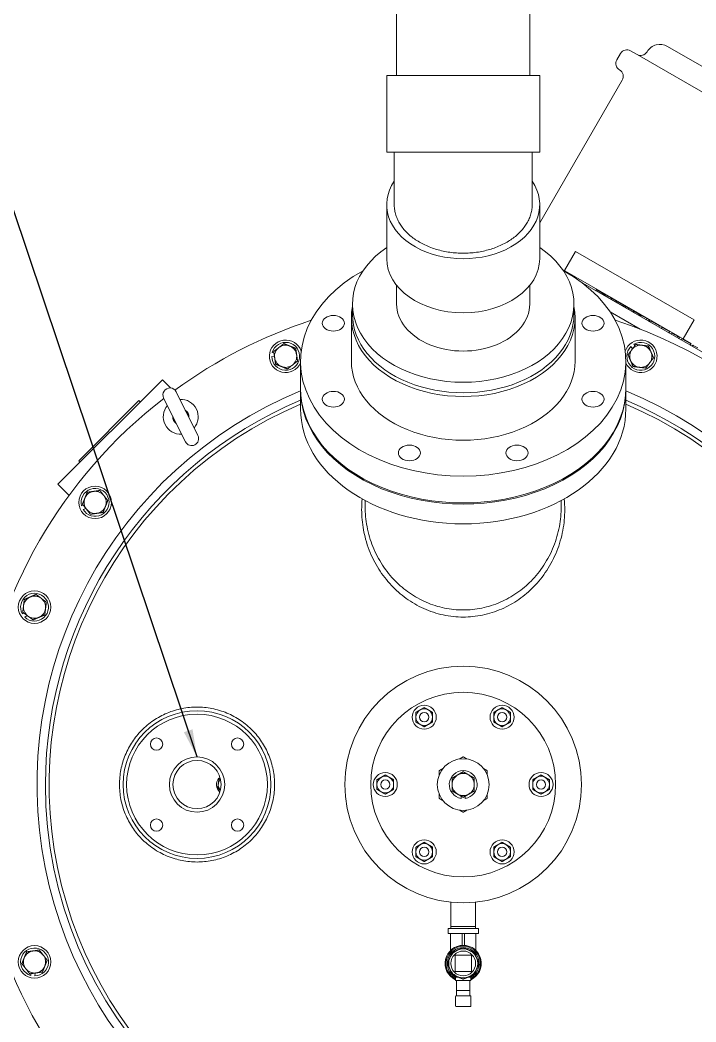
# Model space of a CAD drawing. Header units: inches. Extents: x 12 to 318, y 5 to 204.
# Drawn here: x 39.55 to 62.4, y 141.53 to 175.43 of the extents above; entities that cross this region are included whole.
import ezdxf

# ---------------------------------------------------------------- set-up
doc = ezdxf.new("R2010")
doc.units = ezdxf.units.IN
doc.header["$LTSCALE"] = 9.5
doc.header["$MEASUREMENT"] = 0
doc.layers.add('Symbol (ANSI)', color=7, linetype='Continuous', lineweight=25)
doc.layers.add('Visible', color=7, linetype='Continuous', lineweight=18)
doc.styles.add('MEMCOR Medium', font='arial.ttf')
doc.dimstyles.new('Default (ANSI)$7', dxfattribs={"dimscale": 9.5, "dimtxt": 0.15, "dimasz": 0.098425, "dimexe": 0.125, "dimexo": 0.0625, "dimgap": 0.031496, "dimtad": 0, "dimtih": 1, "dimtoh": 1, "dimdec": 4, "dimzin": 3, "dimdsep": 46, "dimlunit": 5, "dimtxsty": 'MEMCOR Medium', "dimcen": 0.09, "dimdle": 0.393701, "dimclrd": 256, "dimclre": 256, "dimclrt": 256, "dimadec": 0, "dimazin": 1, "dimtfac": 0.8, "dimtofl": 0, "dimtmove": 0, "dimatfit": 3, "dimfxl": 1, "dimfrac": 1, "dimtolj": 1, "dimtzin": 4, "dimlwd": -1, "dimlwe": -1, "dimarcsym": 0})

msp = doc.modelspace()

# ---------------------------------------------------------------- linework, layer by layer
at = {"layer": 'Visible'}
for p, q in [((52.279811, 196.480271), (52.279811, 173.552292)), ((56.779811, 196.480271), (56.779811, 173.552292)), ((59.84977, 174.301711), (59.72477, 174.085205)), ((60.191276, 174.393218), (60.407783, 174.268218)), ((72.690632, 168.042737), (61.432302, 174.542737)), ((72.965151, 167.018218), (60.407783, 174.268218)), ((59.863575, 173.716391), (59.816276, 173.743699)), ((51.942811, 173.552292), (57.116811, 173.552292)), ((51.942811, 173.552292), (51.942811, 170.965292)), ((57.116811, 173.552292), (57.116811, 170.965292)), ((59.907783, 173.402192), (57.116811, 168.568087)), ((51.942811, 170.965292), (57.116811, 170.965292)), ((52.196811, 170.965292), (52.196811, 169.196863)), ((56.862811, 169.196863), (56.862811, 170.965292)), ((51.942811, 167.355495), (51.942811, 169.18478)), ((57.116811, 167.355495), (57.116811, 169.18478)), ((57.956037, 166.951311), (58.331037, 167.60083)), ((58.331037, 167.60083), (62.336405, 165.28833)), ((57.890064, 166.989401), (62.232038, 164.482561)), ((68.641821, 160.709702), (58.572193, 166.523405)), ((52.279811, 165.821073), (52.279811, 166.452702)), ((56.779811, 165.821073), (56.779811, 166.452702)), ((59.007319, 166.272184), (59.013569, 166.283009)), ((59.013569, 166.283009), (59.032319, 166.315485)), ((60.060667, 165.678467), (59.013569, 166.283009)), ((59.032319, 166.315485), (59.26077, 166.183589)), ((59.24202, 166.151113), (59.26077, 166.183589)), ((59.26103, 166.140138), (59.27978, 166.172614)), ((59.27978, 166.172614), (59.341945, 166.136723)), ((50.785311, 165.46752), (50.785311, 165.821073)), ((58.274311, 165.46752), (58.274311, 165.821073)), ((59.323195, 166.104247), (59.341945, 166.136723)), ((59.341945, 166.136723), (59.428493, 166.086754)), ((59.409743, 166.054278), (59.428493, 166.086754)), ((59.428493, 166.086754), (59.511966, 166.038561)), ((59.493216, 166.006085), (59.511966, 166.038561)), ((59.531337, 165.984076), (59.550087, 166.016552)), ((59.550087, 166.016552), (59.733287, 165.910781)), ((59.714537, 165.878305), (59.733287, 165.910781)), ((59.758809, 165.852745), (59.777559, 165.885221)), ((59.777559, 165.885221), (59.845655, 165.845906)), ((59.826905, 165.81343), (59.845655, 165.845906)), ((59.845655, 165.845906), (59.891125, 165.819654)), ((59.891125, 165.819654), (59.936596, 165.793401)), ((59.496651, 165.556656), (60.515278, 164.968551)), ((59.917846, 165.760925), (59.936596, 165.793401)), ((59.936596, 165.793401), (60.004692, 165.754086)), ((59.985942, 165.72161), (60.004692, 165.754086)), ((60.00649, 165.709747), (60.02524, 165.742222)), ((60.02524, 165.742222), (60.079417, 165.710943)), ((60.054417, 165.667642), (60.079417, 165.710943)), ((60.079417, 165.710943), (60.12633, 165.683858)), ((60.10133, 165.640557), (60.12633, 165.683858)), ((60.12633, 165.683858), (60.17787, 165.654101)), ((60.15287, 165.6108), (60.17787, 165.654101)), ((60.17787, 165.654101), (60.22857, 165.62483)), ((60.20357, 165.581529), (60.22857, 165.62483)), ((60.22857, 165.62483), (60.275693, 165.597623)), ((60.250693, 165.554322), (60.275693, 165.597623)), ((60.305965, 165.536844), (60.256943, 165.565147)), ((60.275693, 165.597623), (60.324715, 165.56932)), ((60.299715, 165.526019), (60.324715, 165.56932)), ((60.324715, 165.56932), (60.491539, 165.473005)), ((60.466539, 165.429703), (60.491539, 165.473005)), ((60.491539, 165.473005), (60.550922, 165.43872)), ((50.748561, 163.886252), (50.748561, 165.366757)), ((58.311061, 163.886252), (58.311061, 165.366757)), ((60.532172, 165.406244), (60.472789, 165.440529)), ((60.525922, 165.395419), (60.550922, 165.43872)), ((60.550922, 165.43872), (60.661804, 165.374702)), ((60.661804, 165.374702), (60.742447, 165.328143)), ((60.717447, 165.284842), (60.742447, 165.328143)), ((60.742447, 165.328143), (60.813885, 165.286898)), ((60.788885, 165.243597), (60.813885, 165.286898)), ((60.853873, 165.220509), (60.795135, 165.254422)), ((60.813885, 165.286898), (60.844506, 165.269219)), ((60.825756, 165.236743), (60.844506, 165.269219)), ((60.847623, 165.209684), (60.853873, 165.220509)), ((60.863204, 165.200688), (60.888204, 165.24399)), ((60.888204, 165.24399), (61.038531, 165.157198)), ((61.038531, 165.157198), (61.188859, 165.070407)), ((61.961405, 164.638811), (62.336405, 165.28833)), ((61.163859, 165.027105), (61.188859, 165.070407)), ((61.220647, 164.994319), (61.245647, 165.03762)), ((61.231166, 164.988246), (61.256166, 165.031547)), ((61.245647, 165.03762), (61.256164, 165.031548)), ((61.256166, 165.031547), (61.385456, 164.956901)), ((61.385456, 164.956901), (61.506419, 164.887063)), ((61.481419, 164.843762), (61.506419, 164.887063)), ((61.488869, 164.83946), (61.513869, 164.882762)), ((61.506419, 164.887063), (61.513869, 164.882762)), ((61.559683, 164.798576), (61.584683, 164.841878)), ((61.584683, 164.841878), (61.695565, 164.77786)), ((60.338118, 164.418669), (60.302673, 164.464788)), ((61.695565, 164.77786), (61.776207, 164.731301)), ((61.751207, 164.688), (61.776207, 164.731301)), ((61.776207, 164.731301), (61.847646, 164.690056)), ((61.822646, 164.646755), (61.847646, 164.690056)), ((61.896965, 164.603846), (61.921965, 164.647148)), ((61.921965, 164.647148), (62.072292, 164.560356)), ((62.072292, 164.560356), (62.22262, 164.473565)), ((62.19762, 164.430263), (62.22262, 164.473565)), ((62.200788, 164.428434), (62.232038, 164.482561)), ((48.130431, 164.173839), (48.072757, 164.181386)), ((60.195157, 164.382156), (60.253678, 164.306011)), ((62.26405, 164.39191), (62.28905, 164.435211)), ((62.28421, 164.38027), (62.30921, 164.423571)), ((62.28905, 164.435211), (62.309208, 164.423573)), ((62.30921, 164.423571), (62.461291, 164.335768)), ((48.055161, 164.046931), (48.150384, 164.03447)), ((49.029811, 162.980271), (49.029811, 163.886252)), ((60.029811, 162.980271), (60.029811, 163.886252)), ((40.822081, 159.724467), (44.357615, 163.260001)), ((44.357615, 163.260001), (44.636309, 162.981307)), ((45.559401, 161.370794), (44.823389, 162.8515)), ((49.029811, 162.937845), (49.029811, 162.273165)), ((60.029811, 162.937845), (60.029811, 162.273165)), ((41.529188, 160.516427), (43.565655, 162.552894)), ((43.565655, 162.552894), (43.608082, 162.510468)), ((44.40033, 162.64121), (45.136343, 161.160504)), ((41.529188, 160.516427), (41.571614, 160.474)), ((40.822081, 159.724467), (41.204633, 159.341915)), ((51.214811, 159.169878), (51.214811, 158.964754)), ((57.844811, 159.169878), (57.844811, 158.964754)), ((41.681002, 159.016302), (41.62728, 158.994002)), ((41.679269, 158.868762), (41.767966, 158.905581)), ((39.671413, 155.368579), (39.625294, 155.333134)), ((39.707926, 155.225618), (39.784071, 155.284139)), ((46.264593, 149.773015), (46.276644, 149.760236)), ((54.46201, 149.166404), (54.46201, 149.093822)), ((54.597611, 149.093822), (54.597611, 149.166404)), ((54.111159, 144.755626), (54.111159, 145.578347)), ((54.948462, 144.755626), (54.948462, 145.578643)), ((54.017212, 144.687516), (55.042409, 144.687516)), ((54.017212, 144.687516), (54.017212, 144.516649)), ((54.017212, 144.516649), (54.49044, 144.516649)), ((54.102645, 144.516649), (54.102645, 144.096964)), ((54.948462, 144.755626), (54.111159, 144.755626)), ((54.113287, 144.687516), (54.111159, 144.755626)), ((54.49044, 144.518164), (54.49044, 144.117647)), ((54.569181, 144.117647), (54.569181, 144.518164)), ((54.569181, 144.516649), (55.042409, 144.516649)), ((54.946334, 144.687516), (54.948462, 144.755626)), ((54.956976, 144.516649), (54.956976, 144.096964)), ((55.042409, 144.687516), (55.042409, 144.516649)), ((54.102645, 144.096964), (54.102645, 143.945373)), ((54.25422, 143.230823), (54.25422, 143.782004)), ((54.25422, 143.782004), (54.805401, 143.782004)), ((54.805401, 143.782004), (54.805401, 143.230823)), ((54.956976, 143.945373), (54.956976, 144.096964)), ((39.916243, 143.160892), (39.908696, 143.103218)), ((40.043151, 143.085622), (40.055612, 143.180845)), ((54.805401, 143.230823), (54.25422, 143.230823)), ((54.269681, 143.08379), (54.269681, 143.040913)), ((54.269681, 143.040913), (54.269681, 142.924538)), ((54.269681, 143.040913), (54.373195, 143.040913)), ((54.269681, 142.924538), (54.789941, 142.924538)), ((54.303611, 142.592002), (54.303611, 142.924538)), ((54.686426, 143.040913), (54.789941, 143.040913)), ((54.756011, 142.592002), (54.756011, 142.924538)), ((54.789941, 143.040913), (54.789941, 143.08379)), ((54.789941, 142.924538), (54.789941, 143.040913)), ((54.769061, 142.411311), (54.290561, 142.411311)), ((54.303611, 142.592002), (54.756011, 142.592002)), ((54.303611, 142.592002), (54.303611, 142.411311)), ((54.756011, 142.411311), (54.756011, 142.592002)), ((54.269681, 142.390431), (54.269681, 142.150142)), ((54.269681, 142.150142), (54.269681, 142.068259)), ((54.789941, 142.150142), (54.789941, 142.390431)), ((54.789941, 142.068259), (54.789941, 142.150142)), ((54.769061, 142.047379), (54.290561, 142.047379))]:
    msp.add_line(p, q, dxfattribs=at)
for centre, radius in [((42.08408, 159.110216), 0.551181), ((40.03645, 155.563618), 0.551181), ((54.528402, 149.560271), 4.003725), ((54.529811, 149.560271), 3.125), ((53.212152, 151.840083), 0.406), ((55.844652, 151.840083), 0.406), ((45.529811, 149.560271), 2.5), ((45.529811, 149.560271), 2.38), ((53.212152, 151.840083), 0.15625), ((55.844652, 151.840083), 0.15625), ((44.159791, 150.930291), 0.2085), ((46.89983, 150.930291), 0.2085), ((45.529811, 149.560271), 0.935), ((45.529811, 149.560271), 0.815), ((54.529811, 149.560271), 0.875), ((51.895902, 149.560271), 0.406), ((57.160902, 149.560271), 0.406), ((51.895902, 149.560271), 0.15625), ((57.160902, 149.560271), 0.15625), ((44.159791, 148.190252), 0.2085), ((46.89983, 148.190252), 0.2085), ((53.212152, 147.28046), 0.406), ((55.844652, 147.28046), 0.406), ((53.212152, 147.28046), 0.15625), ((55.844652, 147.28046), 0.15625), ((40.03645, 143.556925), 0.551181), ((54.529811, 143.506413), 0.418652)]:
    msp.add_circle(centre, radius, dxfattribs=at)
for centre, radius, start, end in [((60.066276, 174.176711), 0.25, 60, 150), ((60.532783, 174.484724), 0.25, 240, 330), ((61.182302, 174.109724), 0.5, 60, 150), ((59.941276, 173.960205), 0.25, 150, 240), ((59.691276, 173.527192), 0.25, 330, 60), ((54.529811, 149.560271), 16.53, 108.1149061, 126.1360138), ((54.529811, 149.560271), 16.53, 313.556008, 71.8850939), ((48.526464, 164.053632), 0.551181, 18.020363, 335.9533629), ((48.526464, 164.053632), 0.471351, 180.8144894, 164.2738604), ((60.533157, 164.053632), 0.551181, 204.0466371, 161.979637), ((60.533157, 164.053632), 0.471351, 135.8144894, 119.2738604), ((48.526464, 164.053632), 0.375, 128.1474633, 188.1474633), ((48.526464, 164.053632), 0.375, 68.1474633, 128.1474633), ((48.526464, 164.053632), 0.375, 8.1474633, 68.1474633), ((60.533157, 164.053632), 0.375, 143.1474633, 203.1474633), ((60.533157, 164.053632), 0.375, 83.1474633, 143.1474633), ((60.533157, 164.053632), 0.375, 23.1474633, 83.1474633), ((60.533157, 164.053632), 0.375, 323.1474633, 23.1474633), ((48.526464, 164.053632), 0.375, 188.1474633, 248.1474633), ((48.526464, 164.053632), 0.375, 308.1474633, 8.1474633), ((60.533157, 164.053632), 0.375, 203.1474633, 263.1474633), ((60.533157, 164.053632), 0.375, 263.1474633, 323.1474633), ((48.526464, 164.053632), 0.375, 248.1474633, 308.1474633), ((54.529811, 149.560271), 14.41, 112.4377468, 67.5622532), ((44.611859, 162.746355), 0.23622, 26.4305404, 206.4305404), ((54.529811, 149.560271), 16.53, 127.7631079, 302.8312783), ((54.529811, 149.560271), 14.125, 112.9159597, 180), ((54.529811, 149.560271), 14, 113.1323964, 66.8676036), ((44.979866, 162.006002), 0.590551, 320.0087189, 92.8523619), ((54.529811, 149.560271), 14.125, 0, 67.0840403), ((44.979866, 162.006002), 0.590551, 140.0087189, 272.8523619), ((44.979866, 162.006002), 0.273828, 356.047247, 56.8138338), ((44.979866, 162.006002), 0.25, 7.3188083, 45.5422725), ((44.979866, 162.006002), 0.273828, 176.047247, 236.8138338), ((44.979866, 162.006002), 0.25, 187.3188083, 225.5422725), ((45.347872, 161.265649), 0.23622, 206.4305404, 26.4305404), ((42.08408, 159.110216), 0.471351, 210.8144894, 194.2738604), ((42.08408, 159.110216), 0.375, 98.1474633, 158.1474633), ((42.08408, 159.110216), 0.375, 38.1474633, 98.1474633), ((42.08408, 159.110216), 0.375, 158.1474633, 218.1474633), ((42.08408, 159.110216), 0.375, 338.1474633, 38.1474633), ((42.08408, 159.110216), 0.375, 218.1474633, 278.1474633), ((42.08408, 159.110216), 0.375, 278.1474633, 338.1474633), ((40.03645, 155.563618), 0.471351, 225.8144894, 209.2738604), ((40.03645, 155.563618), 0.375, 113.1474633, 173.1474633), ((40.03645, 155.563618), 0.375, 53.1474633, 113.1474633), ((40.03645, 155.563618), 0.375, 353.1474633, 53.1474633), ((40.03645, 155.563618), 0.375, 173.1474633, 233.1474633), ((40.03645, 155.563618), 0.375, 293.1474633, 353.1474633), ((40.03645, 155.563618), 0.375, 233.1474633, 293.1474633), ((53.212152, 151.840083), 0.2815, 120, 180), ((53.212152, 151.840083), 0.2815, 60, 120), ((53.212152, 151.840083), 0.2815, 0, 60), ((55.844652, 151.840083), 0.2815, 120, 180), ((55.844652, 151.840083), 0.2815, 60, 120), ((55.844652, 151.840083), 0.2815, 0, 60), ((53.212152, 151.840083), 0.2815, 180, 240), ((53.212152, 151.840083), 0.2815, 240, 300), ((53.212152, 151.840083), 0.2815, 300, 0), ((55.844652, 151.840083), 0.2815, 180, 240), ((55.844652, 151.840083), 0.2815, 240, 300), ((55.844652, 151.840083), 0.2815, 300, 0), ((54.529811, 149.560271), 0.471351, 278.2703145, 261.7296855), ((54.529811, 149.560271), 0.375, 120, 180), ((54.529811, 149.560271), 0.375, 60, 120), ((54.529811, 149.560271), 0.375, 0, 60), ((54.529811, 149.560271), 14.125, 180, 0), ((46.529811, 149.560271), 0.34, 141.2653149, 228.4106835), ((46.529811, 149.560271), 0.281, 172.2730598, 222.4416977), ((46.529811, 149.560271), 0.281, 137.5583023, 172.2730598), ((51.895902, 149.560271), 0.2815, 120, 180), ((51.895902, 149.560271), 0.2815, 180, 240), ((51.895902, 149.560271), 0.2815, 60, 120), ((51.895902, 149.560271), 0.2815, 0, 60), ((51.895902, 149.560271), 0.2815, 300, 0), ((54.529811, 149.560271), 0.375, 180, 240), ((54.529811, 149.560271), 0.375, 300, 0), ((57.160902, 149.560271), 0.2815, 120, 180), ((57.160902, 149.560271), 0.2815, 180, 240), ((57.160902, 149.560271), 0.2815, 60, 120), ((57.160902, 149.560271), 0.2815, 0, 60), ((57.160902, 149.560271), 0.2815, 300, 0), ((51.895902, 149.560271), 0.2815, 240, 300), ((54.529811, 149.560271), 0.375, 240, 300), ((57.160902, 149.560271), 0.2815, 240, 300), ((53.212152, 147.28046), 0.2815, 120, 180), ((53.212152, 147.28046), 0.2815, 60, 120), ((53.212152, 147.28046), 0.2815, 0, 60), ((55.844652, 147.28046), 0.2815, 120, 180), ((55.844652, 147.28046), 0.2815, 60, 120), ((55.844652, 147.28046), 0.2815, 0, 60), ((53.212152, 147.28046), 0.2815, 180, 240), ((53.212152, 147.28046), 0.2815, 300, 0), ((55.844652, 147.28046), 0.2815, 180, 240), ((55.844652, 147.28046), 0.2815, 300, 0), ((53.212152, 147.28046), 0.2815, 240, 300), ((55.844652, 147.28046), 0.2815, 240, 300), ((54.529811, 145.029248), 0.512598, 265.5950645, 274.4049355), ((54.529811, 143.506413), 0.6125, 295.131805, 244.868195), ((40.03645, 143.556925), 0.471351, 270.8144894, 254.2738604), ((40.03645, 143.556925), 0.375, 98.1474633, 158.1474633), ((40.03645, 143.556925), 0.375, 38.1474633, 98.1474633), ((40.03645, 143.556925), 0.375, 338.1474633, 38.1474633), ((54.529811, 143.506413), 0.581875, 296.5548781, 243.4451219), ((54.529811, 143.506413), 0.538234, 298.9013143, 241.0986857), ((54.529811, 143.506413), 0.49, 112.5, 157.5), ((54.529811, 143.506413), 0.49, 67.5, 112.5), ((54.529811, 143.506413), 0.49, 22.5, 67.5), ((40.03645, 143.556925), 0.375, 158.1474633, 218.1474633), ((54.529811, 143.506413), 0.49, 157.5, 202.5), ((54.529811, 143.506413), 0.49, 337.5, 22.5), ((40.03645, 143.556925), 0.375, 218.1474633, 278.1474633), ((40.03645, 143.556925), 0.375, 278.1474633, 338.1474633), ((54.529811, 143.506413), 0.49, 202.5, 247.5), ((54.529811, 143.506413), 0.49, 292.5, 337.5), ((54.529811, 143.506413), 0.49, 247.5, 292.5), ((54.290561, 142.390431), 0.02088, 90, 180), ((54.769061, 142.390431), 0.02088, 0, 90), ((54.290561, 142.068259), 0.02088, 180, 270), ((54.769061, 142.068259), 0.02088, 270, 0)]:
    msp.add_arc(centre, radius, start, end, dxfattribs=at)
for centre, major_axis, start_param, end_param in [((54.529811, 169.18478), (-2.587, 0), 5.836344568, 9.871618699), ((54.529811, 165.821073), (-3.7445, 0), 5.475094469, 10.232868799), ((54.529811, 167.355495), (2.587, 0), 3.141592654, 6.283185307), ((54.529811, 163.886252), (-5.5, 0), 5.375741165, 10.332222103), ((54.529811, 165.821073), (-2.25, 0), 0, 3.141592654), ((54.529811, 165.366757), (-3.78125, 0), 6.143651853, 9.564311415), ((54.529811, 165.46752), (-3.7445, 0), 0, 3.141592654), ((54.529811, 163.886252), (-3.78125, 0), 0, 3.141592654), ((54.529811, 162.937845), (5.5, 0), 3.136138081, 6.28863988), ((54.529811, 162.980271), (-5.5, 0), 0, 3.141592654), ((54.529811, 162.273165), (5.5, 0), 3.141592654, 6.283185307)]:
    msp.add_ellipse(centre, major_axis=major_axis, ratio=0.707106781, start_param=start_param, end_param=end_param, dxfattribs=at)
for centre, major_axis in [((50.141383, 165.171593), (-0.375, 0)), ((58.918238, 165.171593), (0.375, 0)), ((50.141383, 162.600911), (-0.375, 0)), ((58.918238, 162.600911), (0.375, 0)), ((52.712064, 160.783165), (-0.375, 0)), ((56.347557, 160.783165), (0.375, 0))]:
    msp.add_ellipse(centre, major_axis=major_axis, ratio=0.707106781, dxfattribs=at)
for points, knots in [([(52.196811, 169.196863), (52.196811, 169.145691), (52.200197, 169.092148), (52.214976, 168.983303), (52.226372, 168.928003), (52.257073, 168.818536), (52.276384, 168.764347), (52.321488, 168.659761), (52.347277, 168.609364), (52.402498, 168.514956), (52.434463, 168.466567), (52.506727, 168.370335), (52.547027, 168.322492), (52.634307, 168.229986), (52.681305, 168.185303), (52.779225, 168.101178), (52.830144, 168.061734), (52.931983, 167.989644), (52.987606, 167.953654), (53.106248, 167.884434), (53.169269, 167.851205), (53.299753, 167.789487), (53.367245, 167.760984), (53.503015, 167.709873), (53.571293, 167.687263), (53.70423, 167.648293), (53.77504, 167.630126), (53.921992, 167.59834), (53.998137, 167.584723), (54.151961, 167.563067), (54.229675, 167.555024), (54.382639, 167.544588), (54.457889, 167.542194), (54.529811, 167.542194)], [26.464985608, 26.464985608, 26.464985608, 26.464985608, 27.016434613, 27.016434613, 27.567883619, 27.567883619, 28.119332625, 28.119332625, 28.67078163, 28.67078163, 29.220291887, 29.220291887, 29.769802144, 29.769802144, 30.3193124, 30.3193124, 30.868822657, 30.868822657, 31.417360666, 31.417360666, 31.965898675, 31.965898675, 32.514436684, 32.514436684, 33.062974693, 33.062974693, 33.611018214, 33.611018214, 34.159061734, 34.159061734, 34.707105255, 34.707105255, 35.255148775, 35.255148775, 35.255148775, 35.255148775]), ([(54.529811, 167.542194), (54.601732, 167.542194), (54.676983, 167.544588), (54.829946, 167.555024), (54.90766, 167.563067), (55.061484, 167.584723), (55.137629, 167.59834), (55.284582, 167.630126), (55.355391, 167.648293), (55.488328, 167.687263), (55.556606, 167.709873), (55.692376, 167.760984), (55.759868, 167.789487), (55.890352, 167.851205), (55.953373, 167.884434), (56.072015, 167.953654), (56.127638, 167.989644), (56.229477, 168.061734), (56.280396, 168.101178), (56.378316, 168.185303), (56.425314, 168.229986), (56.512594, 168.322492), (56.552894, 168.370335), (56.625158, 168.466567), (56.657123, 168.514956), (56.712344, 168.609364), (56.738133, 168.659761), (56.783237, 168.764347), (56.802548, 168.818536), (56.833249, 168.928003), (56.844645, 168.983303), (56.859424, 169.092148), (56.862811, 169.145691), (56.862811, 169.196863)], [0, 0, 0, 0, 0.548043521, 0.548043521, 1.096087041, 1.096087041, 1.644130562, 1.644130562, 2.192174082, 2.192174082, 2.740712091, 2.740712091, 3.2892501, 3.2892501, 3.83778811, 3.83778811, 4.386326119, 4.386326119, 4.935836375, 4.935836375, 5.485346632, 5.485346632, 6.034856888, 6.034856888, 6.584367145, 6.584367145, 7.135816151, 7.135816151, 7.687265156, 7.687265156, 8.238714162, 8.238714162, 8.790163168, 8.790163168, 8.790163168, 8.790163168]), ([(51.230015, 157.863956), (51.26424, 157.739043), (51.305, 157.615143), (51.438762, 157.270723), (51.547115, 157.055386), (51.800312, 156.653718), (51.945185, 156.467404), (52.249237, 156.144349), (52.417061, 155.994801), (52.78587, 155.728054), (52.986858, 155.610858), (53.40946, 155.420939), (53.631497, 155.348049), (54.081041, 155.251854), (54.308556, 155.228578), (54.744492, 155.228578), (54.965532, 155.250495), (55.403099, 155.341382), (55.619632, 155.410326), (56.03282, 155.59029), (56.22987, 155.701459), (56.592743, 155.954809), (56.75857, 156.096983), (57.069787, 156.413831), (57.22216, 156.602624), (57.488515, 157.011119), (57.602527, 157.230803), (57.784737, 157.686438), (57.853053, 157.922677), (57.942451, 158.395447), (57.963509, 158.631982), (57.963509, 158.979721), (57.957684, 159.101888), (57.94561, 159.225051)], [2.605280485, 2.605280485, 2.605280485, 2.605280485, 3.582727556, 3.582727556, 5.374091334, 5.374091334, 7.165455112, 7.165455112, 8.851416475, 8.851416475, 10.537377838, 10.537377838, 12.223339202, 12.223339202, 13.909300565, 13.909300565, 15.545173509, 15.545173509, 17.181046453, 17.181046453, 18.816919398, 18.816919398, 20.452792342, 20.452792342, 22.293989666, 22.293989666, 24.135186991, 24.135186991, 25.976384315, 25.976384315, 27.817581639, 27.817581639, 28.785841268, 28.785841268, 28.785841268, 28.785841268]), ([(51.096112, 158.859875), (51.096112, 158.63815), (51.116047, 158.407866), (51.177707, 158.072725), (51.201603, 157.967991), (51.230015, 157.863956)], [55.475717901, 55.475717901, 55.475717901, 55.475717901, 57.267081679, 57.267081679, 58.080998386, 58.080998386, 58.080998386, 58.080998386]), ([(51.214811, 158.964754), (51.214811, 158.745234), (51.235127, 158.517402), (51.300347, 158.173104), (51.32842, 158.056517), (51.362318, 157.941032)], [0, 0, 0, 0, 1.774981581, 1.774981581, 2.684256638, 2.684256638, 2.684256638, 2.684256638]), ([(51.362318, 157.941032), (51.394685, 157.831104), (51.432328, 157.722174), (51.563105, 157.395802), (51.673111, 157.184281), (51.930089, 156.791011), (52.07709, 156.609279), (52.377492, 156.304109), (52.537673, 156.167107), (52.88817, 155.923026), (53.078488, 155.815951), (53.477526, 155.642643), (53.686626, 155.576266), (54.109136, 155.488772), (54.322552, 155.46768), (54.737069, 155.46768), (54.950485, 155.488772), (55.372995, 155.576266), (55.582095, 155.642643), (55.981133, 155.815951), (56.171451, 155.923026), (56.521948, 156.167107), (56.682129, 156.304109), (56.982531, 156.609279), (57.129532, 156.791011), (57.38651, 157.184281), (57.496516, 157.395802), (57.672324, 157.834554), (57.73824, 158.062064), (57.824494, 158.517402), (57.844811, 158.745234), (57.844811, 158.964754)], [-50.840155678, -50.840155678, -50.840155678, -50.840155678, -49.974449155, -49.974449155, -48.199467575, -48.199467575, -46.424485994, -46.424485994, -44.845176318, -44.845176318, -43.265866641, -43.265866641, -41.686556965, -41.686556965, -40.107247289, -40.107247289, -38.527937612, -38.527937612, -36.948627936, -36.948627936, -35.36931826, -35.36931826, -33.790008584, -33.790008584, -32.015027003, -32.015027003, -30.240045422, -30.240045422, -28.465063842, -28.465063842, -26.690082261, -26.690082261, -26.690082261, -26.690082261]), ([(44.786285, 147.046386), (44.695946, 147.073153), (44.606575, 147.104854), (44.355831, 147.209625), (44.19895, 147.294835), (43.908245, 147.492927), (43.77443, 147.605827), (43.544272, 147.841103), (43.438774, 147.970121), (43.251909, 148.25177), (43.170536, 148.404399), (43.039395, 148.723581), (42.989518, 148.890415), (42.92395, 149.226676), (42.908274, 149.396107), (42.908274, 149.724436), (42.92395, 149.893867), (42.989518, 150.230128), (43.039395, 150.396962), (43.170536, 150.716144), (43.251909, 150.868773), (43.438774, 151.150422), (43.544272, 151.27944), (43.77443, 151.514716), (43.908245, 151.627616), (44.19895, 151.825707), (44.355831, 151.910918), (44.682383, 152.047364), (44.852287, 152.098701), (45.19335, 152.16593), (45.364512, 152.181808), (45.694665, 152.181808), (45.865493, 152.166014), (46.206098, 152.099014), (46.375878, 152.04782), (46.702319, 151.911644), (46.859218, 151.826558), (47.150012, 151.628683), (47.283895, 151.515876), (47.514434, 151.280529), (47.620183, 151.151322), (47.807419, 150.869315), (47.888912, 150.71652), (48.020198, 150.397077), (48.070099, 150.230153), (48.135681, 149.893808), (48.151347, 149.724383), (48.151347, 149.39616), (48.135681, 149.226735), (48.070099, 148.89039), (48.020198, 148.723466), (47.888912, 148.404023), (47.807419, 148.251228), (47.620183, 147.969221), (47.514434, 147.840014), (47.283895, 147.604666), (47.150012, 147.491859), (46.859218, 147.293985), (46.702319, 147.208899), (46.375878, 147.072723), (46.206098, 147.021529), (45.865493, 146.954529), (45.694665, 146.938735), (45.529811, 146.938735)], [-39.312452831, -39.312452831, -39.312452831, -39.312452831, -38.600079827, -38.600079827, -37.270303359, -37.270303359, -35.940526891, -35.940526891, -34.689592312, -34.689592312, -33.438657733, -33.438657733, -32.187723154, -32.187723154, -30.936788575, -30.936788575, -29.685853996, -29.685853996, -28.434919417, -28.434919417, -27.183984838, -27.183984838, -25.933050259, -25.933050259, -24.603273791, -24.603273791, -23.273497323, -23.273497323, -21.943720855, -21.943720855, -20.613944387, -20.613944387, -19.287734437, -19.287734437, -17.961524487, -17.961524487, -16.635314537, -16.635314537, -15.309104586, -15.309104586, -14.058571488, -14.058571488, -12.80803839, -12.80803839, -11.557505292, -11.557505292, -10.306972193, -10.306972193, -9.056439095, -9.056439095, -7.805905997, -7.805905997, -6.555372899, -6.555372899, -5.3048398, -5.3048398, -3.97862985, -3.97862985, -2.6524199, -2.6524199, -1.32620995, -1.32620995, 0, 0, 0, 0]), ([(45.529811, 146.938735), (45.364512, 146.938735), (45.19335, 146.954613), (44.943642, 147.003834), (44.864601, 147.023262), (44.786285, 147.046386)], [0, 0, 0, 0, 1.329776468, 1.329776468, 1.947179932, 1.947179932, 1.947179932, 1.947179932])]:
    msp.add_open_spline(points, degree=3, knots=knots, dxfattribs=at)
for points, weights in [([(48.294831, 164.34854), (48.373852, 164.410606), (48.465097, 164.482274)], [1, 1.0379548493, 1]), ([(48.465097, 164.482274), (48.572785, 164.439087), (48.666046, 164.401686)], [1, 1.0379548493, 1]), ([(60.233089, 164.278541), (60.293353, 164.358944), (60.36294, 164.451785)], [1, 1.0379548493, 1]), ([(60.36294, 164.451785), (60.478137, 164.437942), (60.5779, 164.425953)], [1, 1.0379548493, 1]), ([(48.124566, 164.214807), (48.215811, 164.286475), (48.294831, 164.34854)], [1, 1.0379548493, 1]), ([(48.155249, 164.000486), (48.141009, 164.099953), (48.124566, 164.214807)], [1, 1.0379548493, 1]), ([(48.666046, 164.401686), (48.759307, 164.364285), (48.866996, 164.321098)], [1, 1.0379548493, 1]), ([(48.866996, 164.321098), (48.883439, 164.206244), (48.897679, 164.106777)], [1, 1.0379548493, 1]), ([(60.103237, 164.105296), (60.172825, 164.198138), (60.233089, 164.278541)], [1, 1.0379548493, 1]), ([(60.5779, 164.425953), (60.677663, 164.413964), (60.79286, 164.40012)], [1, 1.0379548493, 1]), ([(60.79286, 164.40012), (60.838469, 164.293436), (60.877968, 164.201044)], [1, 1.0379548493, 1]), ([(60.877968, 164.201044), (60.917467, 164.108652), (60.963076, 164.001967)], [1, 1.0379548493, 1]), ([(48.185933, 163.786165), (48.169489, 163.901019), (48.155249, 164.000486)], [1, 1.0379548493, 1]), ([(48.386882, 163.705577), (48.293621, 163.742978), (48.185933, 163.786165)], [1, 1.0379548493, 1]), ([(48.928363, 163.892456), (48.837118, 163.820789), (48.758097, 163.758723)], [1, 1.0379548493, 1]), ([(48.897679, 164.106777), (48.911919, 164.00731), (48.928363, 163.892456)], [1, 1.0379548493, 1]), ([(60.188346, 163.90622), (60.148847, 163.998611), (60.103237, 164.105296)], [1, 1.0379548493, 1]), ([(60.273454, 163.707143), (60.227845, 163.813828), (60.188346, 163.90622)], [1, 1.0379548493, 1]), ([(60.833225, 163.828723), (60.772961, 163.74832), (60.703374, 163.655478)], [1, 1.0379548493, 1]), ([(60.963076, 164.001967), (60.893489, 163.909126), (60.833225, 163.828723)], [1, 1.0379548493, 1]), ([(48.587831, 163.62499), (48.480143, 163.668176), (48.386882, 163.705577)], [1, 1.0379548493, 1]), ([(48.758097, 163.758723), (48.679076, 163.696657), (48.587831, 163.62499)], [1, 1.0379548493, 1]), ([(60.488414, 163.68131), (60.388651, 163.693299), (60.273454, 163.707143)], [1, 1.0379548493, 1]), ([(60.703374, 163.655478), (60.588177, 163.669322), (60.488414, 163.68131)], [1, 1.0379548493, 1]), ([(41.736026, 159.249799), (41.773427, 159.343059), (41.816613, 159.450748)], [1, 1.0379548493, 1]), ([(41.816613, 159.450748), (41.931468, 159.467191), (42.030935, 159.481431)], [1, 1.0379548493, 1]), ([(42.030935, 159.481431), (42.130401, 159.495672), (42.245256, 159.512115)], [1, 1.0379548493, 1]), ([(42.245256, 159.512115), (42.316923, 159.42087), (42.378989, 159.341849)], [1, 1.0379548493, 1]), ([(41.655438, 159.048849), (41.698625, 159.156538), (41.736026, 159.249799)], [1, 1.0379548493, 1]), ([(41.789171, 158.878584), (41.727105, 158.957604), (41.655438, 159.048849)], [1, 1.0379548493, 1]), ([(42.378989, 159.341849), (42.441055, 159.262829), (42.512722, 159.171584)], [1, 1.0379548493, 1]), ([(42.512722, 159.171584), (42.469535, 159.063895), (42.432134, 158.970634)], [1, 1.0379548493, 1]), ([(41.922904, 158.708318), (41.851237, 158.799563), (41.789171, 158.878584)], [1, 1.0379548493, 1]), ([(42.137225, 158.739001), (42.037759, 158.724761), (41.922904, 158.708318)], [1, 1.0379548493, 1]), ([(42.351547, 158.769685), (42.236692, 158.753242), (42.137225, 158.739001)], [1, 1.0379548493, 1]), ([(42.432134, 158.970634), (42.394733, 158.877373), (42.351547, 158.769685)], [1, 1.0379548493, 1]), ([(39.889038, 155.908429), (39.98143, 155.947928), (40.088115, 155.993537)], [1, 1.0379548493, 1]), ([(40.088115, 155.993537), (40.180956, 155.92395), (40.261359, 155.863686)], [1, 1.0379548493, 1]), ([(39.664129, 155.608361), (39.676118, 155.708124), (39.689961, 155.82332)], [1, 1.0379548493, 1]), ([(39.689961, 155.82332), (39.796646, 155.86893), (39.889038, 155.908429)], [1, 1.0379548493, 1]), ([(40.261359, 155.863686), (40.341762, 155.803422), (40.434604, 155.733835)], [1, 1.0379548493, 1]), ([(40.434604, 155.733835), (40.42076, 155.618638), (40.408772, 155.518875)], [1, 1.0379548493, 1]), ([(39.638297, 155.393401), (39.65214, 155.508598), (39.664129, 155.608361)], [1, 1.0379548493, 1]), ([(39.811541, 155.26355), (39.731138, 155.323814), (39.638297, 155.393401)], [1, 1.0379548493, 1]), ([(40.382939, 155.303915), (40.276254, 155.258306), (40.183862, 155.218807)], [1, 1.0379548493, 1]), ([(40.408772, 155.518875), (40.396783, 155.419112), (40.382939, 155.303915)], [1, 1.0379548493, 1]), ([(39.984786, 155.133698), (39.891944, 155.203285), (39.811541, 155.26355)], [1, 1.0379548493, 1]), ([(40.183862, 155.218807), (40.091471, 155.179308), (39.984786, 155.133698)], [1, 1.0379548493, 1]), ([(52.930652, 152.002607), (53.00608, 152.046156), (53.071402, 152.083869)], [1, 1.0379548493, 1]), ([(52.930652, 151.840083), (52.930652, 151.915511), (52.930652, 152.002607)], [1, 1.0379548493, 1]), ([(53.071402, 152.083869), (53.136724, 152.121583), (53.212152, 152.165132)], [1, 1.0379548493, 1]), ([(53.212152, 152.165132), (53.28758, 152.121583), (53.352902, 152.083869)], [1, 1.0379548493, 1]), ([(53.352902, 152.083869), (53.418224, 152.046156), (53.493652, 152.002607)], [1, 1.0379548493, 1]), ([(53.493652, 152.002607), (53.493652, 151.915511), (53.493652, 151.840083)], [1, 1.0379548493, 1]), ([(55.563152, 152.002607), (55.63858, 152.046156), (55.703902, 152.083869)], [1, 1.0379548493, 1]), ([(55.563152, 151.840083), (55.563152, 151.915511), (55.563152, 152.002607)], [1, 1.0379548493, 1]), ([(55.703902, 152.083869), (55.769224, 152.121583), (55.844652, 152.165132)], [1, 1.0379548493, 1]), ([(55.844652, 152.165132), (55.92008, 152.121583), (55.985402, 152.083869)], [1, 1.0379548493, 1]), ([(55.985402, 152.083869), (56.050724, 152.046156), (56.126152, 152.002607)], [1, 1.0379548493, 1]), ([(56.126152, 152.002607), (56.126152, 151.915511), (56.126152, 151.840083)], [1, 1.0379548493, 1]), ([(52.930652, 151.677559), (52.930652, 151.764656), (52.930652, 151.840083)], [1, 1.0379548493, 1]), ([(53.071402, 151.596297), (53.00608, 151.634011), (52.930652, 151.677559)], [1, 1.0379548493, 1]), ([(53.212152, 151.515035), (53.136724, 151.558583), (53.071402, 151.596297)], [1, 1.0379548493, 1]), ([(53.352902, 151.596297), (53.28758, 151.558583), (53.212152, 151.515035)], [1, 1.0379548493, 1]), ([(53.493652, 151.677559), (53.418224, 151.634011), (53.352902, 151.596297)], [1, 1.0379548493, 1]), ([(53.493652, 151.840083), (53.493652, 151.764656), (53.493652, 151.677559)], [1, 1.0379548493, 1]), ([(55.563152, 151.677559), (55.563152, 151.764656), (55.563152, 151.840083)], [1, 1.0379548493, 1]), ([(55.703902, 151.596297), (55.63858, 151.634011), (55.563152, 151.677559)], [1, 1.0379548493, 1]), ([(55.844652, 151.515035), (55.769224, 151.558583), (55.703902, 151.596297)], [1, 1.0379548493, 1]), ([(55.985402, 151.596297), (55.92008, 151.558583), (55.844652, 151.515035)], [1, 1.0379548493, 1]), ([(56.126152, 151.677559), (56.050724, 151.634011), (55.985402, 151.596297)], [1, 1.0379548493, 1]), ([(56.126152, 151.840083), (56.126152, 151.764656), (56.126152, 151.677559)], [1, 1.0379548493, 1]), ([(54.404811, 150.426297), (54.465132, 150.461124), (54.529811, 150.498466)], [1.01560957252, 1.01098285399, 1]), ([(54.529811, 150.498466), (54.594489, 150.461124), (54.654811, 150.426297)], [1, 1.01098285399, 1.01560957252]), ([(51.755152, 149.804058), (51.820474, 149.841771), (51.895902, 149.88532)], [1, 1.0379548493, 1]), ([(51.895902, 149.88532), (51.97133, 149.841771), (52.036652, 149.804058)], [1, 1.0379548493, 1]), ([(53.717311, 150.029369), (53.781989, 150.066711), (53.842311, 150.101537)], [1, 1.01098285399, 1.01560957252]), ([(53.717311, 149.885031), (53.717311, 149.954685), (53.717311, 150.029369)], [1.01560957252, 1.01098285399, 1]), ([(54.154811, 149.776778), (54.255291, 149.834791), (54.342311, 149.885031)], [1, 1.0379548493, 1]), ([(54.342311, 149.885031), (54.42933, 149.935271), (54.529811, 149.993284)], [1, 1.0379548493, 1]), ([(54.529811, 149.993284), (54.630291, 149.935271), (54.717311, 149.885031)], [1, 1.0379548493, 1]), ([(54.717311, 149.885031), (54.80433, 149.834791), (54.904811, 149.776778)], [1, 1.0379548493, 1]), ([(55.217311, 150.101537), (55.277632, 150.066711), (55.342311, 150.029369)], [1.01560957252, 1.01098285399, 1]), ([(55.342311, 150.029369), (55.342311, 149.954685), (55.342311, 149.885031)], [1, 1.01098285399, 1.01560957252]), ([(57.020152, 149.804058), (57.085474, 149.841771), (57.160902, 149.88532)], [1, 1.0379548493, 1]), ([(57.160902, 149.88532), (57.23633, 149.841771), (57.301652, 149.804058)], [1, 1.0379548493, 1]), ([(46.229549, 149.43729), (46.241239, 149.523442), (46.251362, 149.598053)], [1, 1.0379548493, 1]), ([(46.251362, 149.598053), (46.261485, 149.672663), (46.273175, 149.758815)], [1, 1.0379548493, 1]), ([(46.273175, 149.758815), (46.295115, 149.767801), (46.315679, 149.776224)], [1, 1.01007236835, 1.01479877401]), ([(51.614402, 149.722796), (51.68983, 149.766344), (51.755152, 149.804058)], [1, 1.0379548493, 1]), ([(51.614402, 149.560271), (51.614402, 149.635699), (51.614402, 149.722796)], [1, 1.0379548493, 1]), ([(51.614402, 149.397747), (51.614402, 149.484844), (51.614402, 149.560271)], [1, 1.0379548493, 1]), ([(52.036652, 149.804058), (52.101974, 149.766344), (52.177402, 149.722796)], [1, 1.0379548493, 1]), ([(52.177402, 149.722796), (52.177402, 149.635699), (52.177402, 149.560271)], [1, 1.0379548493, 1]), ([(52.177402, 149.560271), (52.177402, 149.484844), (52.177402, 149.397747)], [1, 1.0379548493, 1]), ([(54.154811, 149.560271), (54.154811, 149.660752), (54.154811, 149.776778)], [1, 1.0379548493, 1]), ([(54.154811, 149.343765), (54.154811, 149.459791), (54.154811, 149.560271)], [1, 1.0379548493, 1]), ([(54.904811, 149.776778), (54.904811, 149.660752), (54.904811, 149.560271)], [1, 1.0379548493, 1]), ([(54.904811, 149.560271), (54.904811, 149.459791), (54.904811, 149.343765)], [1, 1.0379548493, 1]), ([(56.879402, 149.722796), (56.95483, 149.766344), (57.020152, 149.804058)], [1, 1.0379548493, 1]), ([(56.879402, 149.560271), (56.879402, 149.635699), (56.879402, 149.722796)], [1, 1.0379548493, 1]), ([(56.879402, 149.397747), (56.879402, 149.484844), (56.879402, 149.560271)], [1, 1.0379548493, 1]), ([(57.301652, 149.804058), (57.366974, 149.766344), (57.442402, 149.722796)], [1, 1.0379548493, 1]), ([(57.442402, 149.722796), (57.442402, 149.635699), (57.442402, 149.560271)], [1, 1.0379548493, 1]), ([(57.442402, 149.560271), (57.442402, 149.484844), (57.442402, 149.397747)], [1, 1.0379548493, 1]), ([(46.321378, 149.366247), (46.278456, 149.399454), (46.229549, 149.43729)], [1.01583353127, 1.02670160744, 1]), ([(51.755152, 149.316485), (51.68983, 149.354199), (51.614402, 149.397747)], [1, 1.0379548493, 1]), ([(51.895902, 149.235223), (51.820474, 149.278771), (51.755152, 149.316485)], [1, 1.0379548493, 1]), ([(52.036652, 149.316485), (51.97133, 149.278771), (51.895902, 149.235223)], [1, 1.0379548493, 1]), ([(52.177402, 149.397747), (52.101974, 149.354199), (52.036652, 149.316485)], [1, 1.0379548493, 1]), ([(53.717311, 149.091174), (53.717311, 149.165858), (53.717311, 149.235512)], [1, 1.01098285399, 1.01560957252]), ([(54.342311, 149.235512), (54.255291, 149.285752), (54.154811, 149.343765)], [1, 1.0379548493, 1]), ([(54.529811, 149.127259), (54.42933, 149.185271), (54.342311, 149.235512)], [1, 1.0379548493, 1]), ([(54.717311, 149.235512), (54.630291, 149.185271), (54.529811, 149.127259)], [1, 1.0379548493, 1]), ([(54.904811, 149.343765), (54.80433, 149.285752), (54.717311, 149.235512)], [1, 1.0379548493, 1]), ([(55.342311, 149.235512), (55.342311, 149.165858), (55.342311, 149.091174)], [1.01560957252, 1.01098285399, 1]), ([(57.020152, 149.316485), (56.95483, 149.354199), (56.879402, 149.397747)], [1, 1.0379548493, 1]), ([(57.160902, 149.235223), (57.085474, 149.278771), (57.020152, 149.316485)], [1, 1.0379548493, 1]), ([(57.301652, 149.316485), (57.23633, 149.278771), (57.160902, 149.235223)], [1, 1.0379548493, 1]), ([(57.442402, 149.397747), (57.366974, 149.354199), (57.301652, 149.316485)], [1, 1.0379548493, 1]), ([(53.842311, 149.019006), (53.781989, 149.053832), (53.717311, 149.091174)], [1.01560957252, 1.01098285399, 1]), ([(55.342311, 149.091174), (55.277632, 149.053832), (55.217311, 149.019006)], [1, 1.01098285399, 1.01560957252]), ([(54.529811, 148.622077), (54.465132, 148.659419), (54.404811, 148.694246)], [1, 1.01098285399, 1.01560957252]), ([(54.654811, 148.694246), (54.594489, 148.659419), (54.529811, 148.622077)], [1.01560957252, 1.01098285399, 1]), ([(52.930652, 147.442984), (53.00608, 147.486532), (53.071402, 147.524246)], [1, 1.0379548493, 1]), ([(53.071402, 147.524246), (53.136724, 147.56196), (53.212152, 147.605508)], [1, 1.0379548493, 1]), ([(53.212152, 147.605508), (53.28758, 147.56196), (53.352902, 147.524246)], [1, 1.0379548493, 1]), ([(53.352902, 147.524246), (53.418224, 147.486532), (53.493652, 147.442984)], [1, 1.0379548493, 1]), ([(55.563152, 147.442984), (55.63858, 147.486532), (55.703902, 147.524246)], [1, 1.0379548493, 1]), ([(55.703902, 147.524246), (55.769224, 147.56196), (55.844652, 147.605508)], [1, 1.0379548493, 1]), ([(55.844652, 147.605508), (55.92008, 147.56196), (55.985402, 147.524246)], [1, 1.0379548493, 1]), ([(55.985402, 147.524246), (56.050724, 147.486532), (56.126152, 147.442984)], [1, 1.0379548493, 1]), ([(52.930652, 147.28046), (52.930652, 147.355887), (52.930652, 147.442984)], [1, 1.0379548493, 1]), ([(52.930652, 147.117935), (52.930652, 147.205032), (52.930652, 147.28046)], [1, 1.0379548493, 1]), ([(53.493652, 147.442984), (53.493652, 147.355887), (53.493652, 147.28046)], [1, 1.0379548493, 1]), ([(53.493652, 147.28046), (53.493652, 147.205032), (53.493652, 147.117935)], [1, 1.0379548493, 1]), ([(55.563152, 147.28046), (55.563152, 147.355887), (55.563152, 147.442984)], [1, 1.0379548493, 1]), ([(55.563152, 147.117935), (55.563152, 147.205032), (55.563152, 147.28046)], [1, 1.0379548493, 1]), ([(56.126152, 147.442984), (56.126152, 147.355887), (56.126152, 147.28046)], [1, 1.0379548493, 1]), ([(56.126152, 147.28046), (56.126152, 147.205032), (56.126152, 147.117935)], [1, 1.0379548493, 1]), ([(53.071402, 147.036673), (53.00608, 147.074387), (52.930652, 147.117935)], [1, 1.0379548493, 1]), ([(53.212152, 146.955411), (53.136724, 146.99896), (53.071402, 147.036673)], [1, 1.0379548493, 1]), ([(53.352902, 147.036673), (53.28758, 146.99896), (53.212152, 146.955411)], [1, 1.0379548493, 1]), ([(53.493652, 147.117935), (53.418224, 147.074387), (53.352902, 147.036673)], [1, 1.0379548493, 1]), ([(55.703902, 147.036673), (55.63858, 147.074387), (55.563152, 147.117935)], [1, 1.0379548493, 1]), ([(55.844652, 146.955411), (55.769224, 146.99896), (55.703902, 147.036673)], [1, 1.0379548493, 1]), ([(55.985402, 147.036673), (55.92008, 146.99896), (55.844652, 146.955411)], [1, 1.0379548493, 1]), ([(56.126152, 147.117935), (56.050724, 147.074387), (55.985402, 147.036673)], [1, 1.0379548493, 1]), ([(39.688396, 143.696507), (39.725797, 143.789768), (39.768984, 143.897457)], [1, 1.0379548493, 1]), ([(39.768984, 143.897457), (39.883838, 143.9139), (39.983305, 143.92814)], [1, 1.0379548493, 1]), ([(39.983305, 143.92814), (40.082772, 143.94238), (40.197626, 143.958824)], [1, 1.0379548493, 1]), ([(40.197626, 143.958824), (40.269293, 143.867579), (40.331359, 143.788558)], [1, 1.0379548493, 1]), ([(40.331359, 143.788558), (40.393425, 143.709537), (40.465092, 143.618292)], [1, 1.0379548493, 1]), ([(54.07711, 143.693928), (54.114409, 143.783976), (54.154781, 143.881443)], [1, 1.0562990584, 1.07162109099]), ([(54.154781, 143.881443), (54.252248, 143.921815), (54.342296, 143.959114)], [1.07162109099, 1.0562990584, 1]), ([(54.342296, 143.959114), (54.432343, 143.996413), (54.529811, 144.036785)], [1, 1.0562990584, 1.07162109099]), ([(54.529811, 144.036785), (54.627278, 143.996413), (54.717325, 143.959114)], [1.07162109099, 1.0562990584, 1]), ([(54.717325, 143.959114), (54.807373, 143.921815), (54.90484, 143.881443)], [1, 1.0562990584, 1.07162109099]), ([(54.90484, 143.881443), (54.945212, 143.783976), (54.982511, 143.693928)], [1.07162109099, 1.0562990584, 1]), ([(39.607808, 143.495558), (39.650995, 143.603246), (39.688396, 143.696507)], [1, 1.0379548493, 1]), ([(39.741542, 143.325292), (39.679476, 143.404313), (39.607808, 143.495558)], [1, 1.0379548493, 1]), ([(40.465092, 143.618292), (40.421906, 143.510604), (40.384505, 143.417343)], [1, 1.0379548493, 1]), ([(53.999438, 143.506413), (54.039811, 143.60388), (54.07711, 143.693928)], [1.07162109099, 1.0562990584, 1]), ([(54.07711, 143.318898), (54.039811, 143.408946), (53.999438, 143.506413)], [1, 1.0562990584, 1.07162109099]), ([(54.982511, 143.693928), (55.019811, 143.60388), (55.060183, 143.506413)], [1, 1.0562990584, 1.07162109099]), ([(55.060183, 143.506413), (55.019811, 143.408946), (54.982511, 143.318898)], [1.07162109099, 1.0562990584, 1]), ([(39.875275, 143.155027), (39.803607, 143.246272), (39.741542, 143.325292)], [1, 1.0379548493, 1]), ([(40.089596, 143.18571), (39.990129, 143.17147), (39.875275, 143.155027)], [1, 1.0379548493, 1]), ([(40.303917, 143.216394), (40.189063, 143.19995), (40.089596, 143.18571)], [1, 1.0379548493, 1]), ([(40.384505, 143.417343), (40.347104, 143.324082), (40.303917, 143.216394)], [1, 1.0379548493, 1]), ([(54.154781, 143.131383), (54.114409, 143.22885), (54.07711, 143.318898)], [1.07162109099, 1.0562990584, 1]), ([(54.342296, 143.053712), (54.252248, 143.091011), (54.154781, 143.131383)], [1, 1.0562990584, 1.07162109099]), ([(54.90484, 143.131383), (54.807373, 143.091011), (54.717325, 143.053712)], [1.07162109099, 1.0562990584, 1]), ([(54.982511, 143.318898), (54.945212, 143.22885), (54.90484, 143.131383)], [1, 1.0562990584, 1.07162109099]), ([(54.529811, 142.976041), (54.432343, 143.016413), (54.342296, 143.053712)], [1.07162109099, 1.0562990584, 1]), ([(54.717325, 143.053712), (54.627278, 143.016413), (54.529811, 142.976041)], [1, 1.0562990584, 1.07162109099])]:
    msp.add_rational_spline(points, weights, degree=2, dxfattribs=at)
msp.add_open_spline([(51.114011, 159.225051), (51.101937, 159.101888), (51.096112, 158.979721), (51.096112, 158.859875)], degree=3, dxfattribs=at)

# ---------------------------------------------------------------- leaders
at = {"layer": 'Symbol (ANSI)', "annotation_type": 0, "has_hookline": 1, "hookline_direction": 1, "text_width": 19.874182}
msp.add_leader([(45.529811, 150.495271), (38.096225, 172.651928), (37.161186, 172.651928)], dimstyle='Default (ANSI)$7', override={"dimtad": 0}, dxfattribs=at)

doc.saveas('drawing.dxf')
